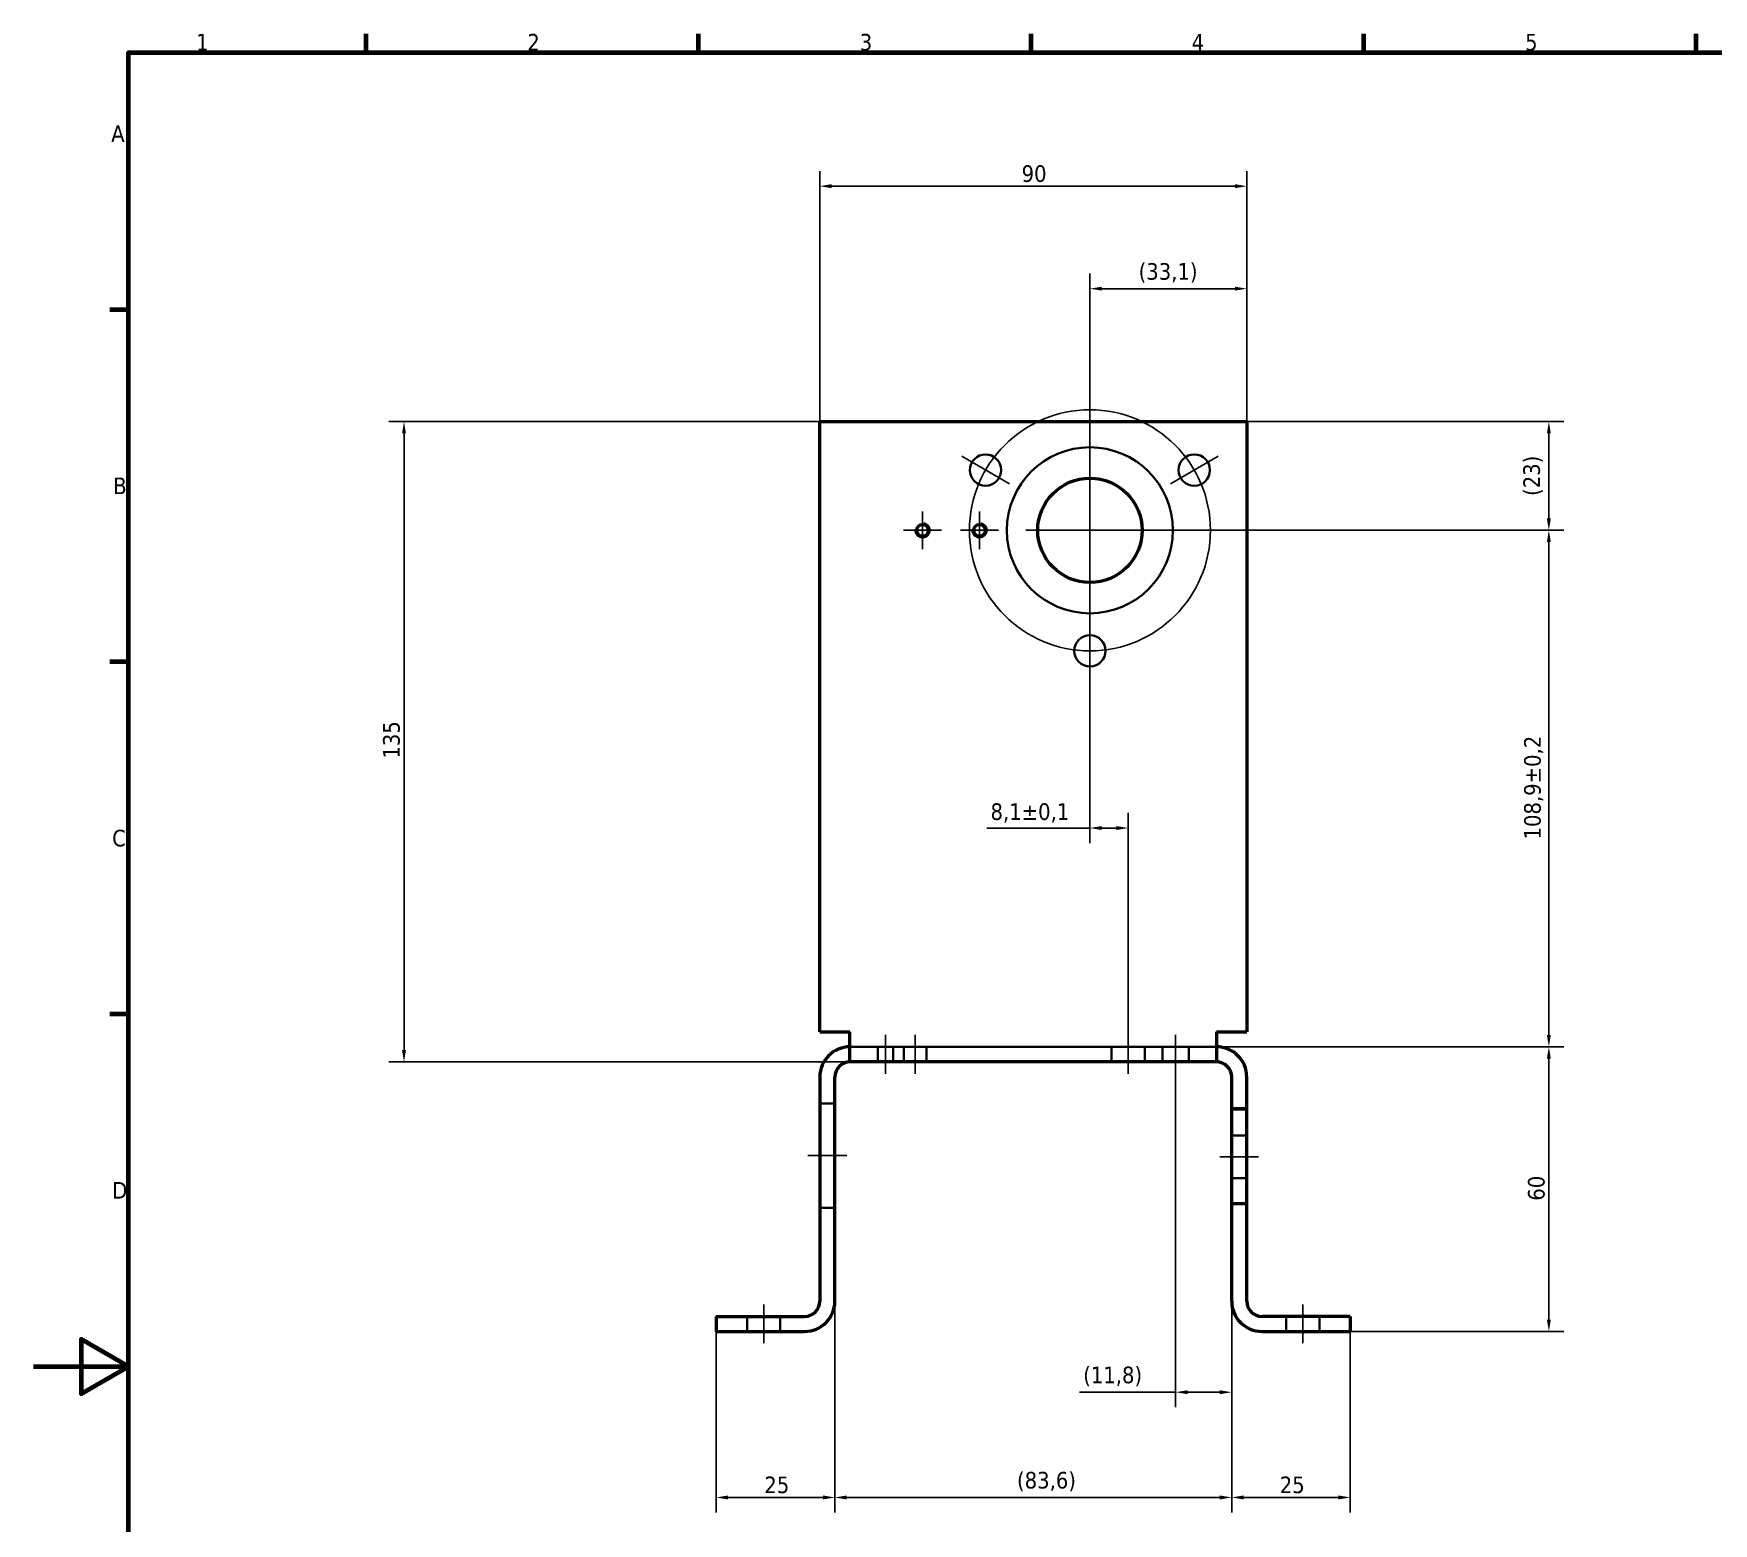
# Model space of a CAD drawing. Header units: millimetres. Extents: x 0 to 841, y 0 to 594.
# Drawn here: x 0 to 354, y 263.9 to 578 of the extents above; entities that cross this region are included whole.
import ezdxf

# ---------------------------------------------------------------- set-up
doc = ezdxf.new("R2010")
doc.units = ezdxf.units.MM
for name, color, linetype, lineweight in [('Borda (ISO)', 7, 'Continuous', 70), ('Dimensão (ISO)', 7, 'Continuous', 25), ('Estreito visível (ISO)', 7, 'Continuous', 35), ('Linha de centro (ISO)', 7, 'Continuous', 25), ('Marca de centro (ISO)', 7, 'Continuous', 25), ('Oculto (ISO)', 7, 'Continuous', 35), ('Visível (ISO)', 7, 'Continuous', 50)]:
    doc.layers.add(name, color=color, linetype=linetype, lineweight=lineweight)
doc.styles.add('Texto da nota (ISO)', font='tahoma.ttf')
doc.dimstyles.new('Padrão (ISO)', dxfattribs={"dimtxt": 3.5, "dimasz": 2.5, "dimexe": 3.175, "dimexo": 0, "dimgap": 0.762, "dimtad": 1, "dimrnd": 1e-08, "dimzin": 0, "dimtxsty": 'Texto da nota (ISO)', "dimcen": 0.09, "dimdle": 10, "dimclrd": 256, "dimclre": 256, "dimclrt": 256, "dimazin": 0, "dimtfac": 1.001486, "dimtmove": 0, "dimatfit": 3, "dimfxl": 1, "dimtolj": 1, "dimtzin": 0, "dimlwd": -1, "dimlwe": -1, "dimarcsym": 0})

# ---------------------------------------------------------------- blocks, each defined once
blk = doc.blocks.new('Bordas Borda padrão')
at = {"layer": 'Borda (ISO)'}
for p, q in [((70.08, 574), (70.08, 577.9)), ((140.17, 574), (140.17, 577.9)), ((210.25, 574), (210.25, 577.9)), ((280.33, 574), (280.33, 577.9)), ((350.42, 574), (350.42, 577.9)), ((20, 519.75), (16.1, 519.75)), ((20, 445.5), (16.1, 445.5)), ((20, 371.25), (16.1, 371.25))]:
    blk.add_line(p, q, dxfattribs=at)
at = {"layer": 'Borda (ISO)', "flags": 128}
for points in [[(20, 20), (20, 574), (821, 574), (821, 20), (20, 20)], [(0, 297), (20, 297), (10, 302.77), (10, 291.23), (20, 297)]]:
    blk.add_lwpolyline(points, dxfattribs=at)
at = {"layer": 'Borda (ISO)', "char_height": 3.5, "attachment_point": 7, "style": 'Texto da nota (ISO)'}
for s, insert in [('1', (34.25, 574.4)), ('2', (104.06, 574.4)), ('3', (174.12, 574.33)), ('4', (244.07, 574.4)), ('5', (314.35, 574.33)), ('A', (16.36, 555.13)), ('B', (16.78, 480.88)), ('C', (16.56, 406.56)), ('D', (16.57, 332.38))]:
    blk.add_mtext(s, dxfattribs=dict(at, insert=insert))
blk = doc.blocks.new('*D5')
at = {"layer": 'Defpoints', "color": 0, "transparency": 16777216}
for p in [(78.07, 496.19), (165.7, 496.19), (172.07, 361.19)]:
    blk.add_point(p, dxfattribs=at)
at = {"layer": 'Dimensão (ISO)', "transparency": 16777216}
for p, q in [((165.7, 496.19), (74.89, 496.19)), ((78.07, 363.69), (78.07, 493.69)), ((172.07, 361.19), (74.89, 361.19))]:
    blk.add_line(p, q, dxfattribs=at)
for points in [[(77.65, 493.69), (78.48, 493.69), (78.07, 496.19)], [(77.65, 363.69), (78.48, 363.69), (78.07, 361.19)]]:
    blk.add_solid(points, dxfattribs=at)
at = {"layer": 'Dimensão (ISO)', "transparency": 16777216, "insert": (73.66, 425.14), "char_height": 3.5, "attachment_point": 1, "rotation": 90, "style": 'Texto da nota (ISO)'}
blk.add_mtext('\\A1;135', dxfattribs=at)
blk = doc.blocks.new('*D6')
at = {"layer": 'Defpoints', "color": 0, "transparency": 16777216}
for p in [(249.33, 364.38), (277.51, 304.38), (319.36, 304.38)]:
    blk.add_point(p, dxfattribs=at)
at = {"layer": 'Dimensão (ISO)', "transparency": 16777216}
for p, q in [((249.33, 364.38), (322.54, 364.38)), ((319.36, 361.88), (319.36, 306.88)), ((277.51, 304.38), (322.54, 304.38))]:
    blk.add_line(p, q, dxfattribs=at)
for points in [[(318.94, 361.88), (319.78, 361.88), (319.36, 364.38)], [(318.94, 306.88), (319.78, 306.88), (319.36, 304.38)]]:
    blk.add_solid(points, dxfattribs=at)
at = {"layer": 'Dimensão (ISO)', "transparency": 16777216, "insert": (314.96, 331.95), "char_height": 3.5, "attachment_point": 1, "rotation": 90, "style": 'Texto da nota (ISO)'}
blk.add_mtext('\\A1;60', dxfattribs=at)
blk = doc.blocks.new('*D7')
at = {"layer": 'Defpoints', "color": 0, "transparency": 16777216}
for p in [(236.13, 473.26), (319.36, 473.26), (249.33, 364.38)]:
    blk.add_point(p, dxfattribs=at)
at = {"layer": 'Dimensão (ISO)', "transparency": 16777216}
for p, q in [((236.13, 473.26), (322.54, 473.26)), ((319.36, 366.88), (319.36, 470.76)), ((249.33, 364.38), (322.54, 364.38))]:
    blk.add_line(p, q, dxfattribs=at)
for points in [[(318.94, 470.76), (319.78, 470.76), (319.36, 473.26)], [(318.94, 366.88), (319.78, 366.88), (319.36, 364.38)]]:
    blk.add_solid(points, dxfattribs=at)
at = {"layer": 'Dimensão (ISO)', "transparency": 16777216, "insert": (314.15, 408.09), "char_height": 3.5, "attachment_point": 1, "rotation": 90, "style": 'Texto da nota (ISO)'}
blk.add_mtext('\\A1;108,9{\\H3.5052;±0,2}', dxfattribs=at)
blk = doc.blocks.new('*D8')
at = {"layer": 'Defpoints', "color": 0, "transparency": 16777216}
for p in [(255.7, 524.19), (255.7, 496.19), (222.63, 486.76)]:
    blk.add_point(p, dxfattribs=at)
at = {"layer": 'Dimensão (ISO)', "transparency": 16777216}
for p, q in [((222.63, 486.76), (222.63, 527.37)), ((225.13, 524.19), (253.2, 524.19)), ((255.7, 496.19), (255.7, 527.37))]:
    blk.add_line(p, q, dxfattribs=at)
for points in [[(225.13, 524.61), (225.13, 523.78), (222.63, 524.19)], [(253.2, 524.61), (253.2, 523.78), (255.7, 524.19)]]:
    blk.add_solid(points, dxfattribs=at)
at = {"layer": 'Dimensão (ISO)', "transparency": 16777216, "insert": (232.9, 529.58), "char_height": 3.5, "attachment_point": 1, "style": 'Texto da nota (ISO)'}
blk.add_mtext('\\A1;(33,1)', dxfattribs=at)
blk = doc.blocks.new('*D9')
at = {"layer": 'Defpoints', "color": 0, "transparency": 16777216}
for p in [(222.63, 459.76), (222.63, 410.5), (230.7, 366.88)]:
    blk.add_point(p, dxfattribs=at)
at = {"layer": 'Dimensão (ISO)', "transparency": 16777216}
for p, q in [((222.63, 459.76), (222.63, 407.33)), ((230.7, 366.88), (230.7, 413.68)), ((222.63, 410.5), (200.92, 410.5)), ((228.2, 410.5), (225.13, 410.5))]:
    blk.add_line(p, q, dxfattribs=at)
for points in [[(225.13, 410.92), (225.13, 410.08), (222.63, 410.5)], [(228.2, 410.92), (228.2, 410.08), (230.7, 410.5)]]:
    blk.add_solid(points, dxfattribs=at)
at = {"layer": 'Dimensão (ISO)', "transparency": 16777216, "insert": (201.68, 415.71), "char_height": 3.5, "attachment_point": 1, "style": 'Texto da nota (ISO)'}
blk.add_mtext('\\A1;8,1{\\H3.5052;±0,1}', dxfattribs=at)
blk = doc.blocks.new('*D10')
at = {"layer": 'Defpoints', "color": 0, "transparency": 16777216}
for p in [(255.7, 545.8), (165.7, 496.19), (255.7, 496.19)]:
    blk.add_point(p, dxfattribs=at)
at = {"layer": 'Dimensão (ISO)', "transparency": 16777216}
for p, q in [((165.7, 496.19), (165.7, 548.97)), ((255.7, 496.19), (255.7, 548.97)), ((168.2, 545.8), (253.2, 545.8))]:
    blk.add_line(p, q, dxfattribs=at)
for points in [[(168.2, 546.22), (168.2, 545.38), (165.7, 545.8)], [(253.2, 546.22), (253.2, 545.38), (255.7, 545.8)]]:
    blk.add_solid(points, dxfattribs=at)
at = {"layer": 'Dimensão (ISO)', "transparency": 16777216, "insert": (208.24, 550.2), "char_height": 3.5, "attachment_point": 1, "style": 'Texto da nota (ISO)'}
blk.add_mtext('\\A1;90', dxfattribs=at)
blk = doc.blocks.new('*D11')
at = {"layer": 'Defpoints', "color": 0, "transparency": 16777216}
for p in [(168.88, 310.75), (252.51, 310.75), (168.88, 269.39)]:
    blk.add_point(p, dxfattribs=at)
at = {"layer": 'Dimensão (ISO)', "transparency": 16777216}
for p, q in [((168.88, 310.75), (168.88, 266.22)), ((252.51, 310.75), (252.51, 266.22)), ((250.01, 269.39), (171.38, 269.39))]:
    blk.add_line(p, q, dxfattribs=at)
for points in [[(171.38, 269.81), (171.38, 268.97), (168.88, 269.39)], [(250.01, 269.81), (250.01, 268.97), (252.51, 269.39)]]:
    blk.add_solid(points, dxfattribs=at)
at = {"layer": 'Dimensão (ISO)', "transparency": 16777216, "insert": (207.27, 274.78), "char_height": 3.5, "attachment_point": 1, "style": 'Texto da nota (ISO)'}
blk.add_mtext('\\A1;(83,6)', dxfattribs=at)
blk = doc.blocks.new('*D12')
at = {"layer": 'Defpoints', "color": 0, "transparency": 16777216}
for p in [(168.88, 310.75), (143.88, 304.38), (143.88, 269.39)]:
    blk.add_point(p, dxfattribs=at)
at = {"layer": 'Dimensão (ISO)', "transparency": 16777216}
for p, q in [((168.88, 310.75), (168.88, 266.22)), ((143.88, 304.38), (143.88, 266.22)), ((166.38, 269.39), (146.38, 269.39))]:
    blk.add_line(p, q, dxfattribs=at)
for points in [[(146.38, 269.81), (146.38, 268.97), (143.88, 269.39)], [(166.38, 269.81), (166.38, 268.97), (168.88, 269.39)]]:
    blk.add_solid(points, dxfattribs=at)
at = {"layer": 'Dimensão (ISO)', "transparency": 16777216, "insert": (154.01, 273.8), "char_height": 3.5, "attachment_point": 1, "style": 'Texto da nota (ISO)'}
blk.add_mtext('\\A1;25', dxfattribs=at)
blk = doc.blocks.new('*D13')
at = {"layer": 'Defpoints', "color": 0, "transparency": 16777216}
for p in [(252.51, 310.75), (277.51, 304.38), (277.51, 269.39)]:
    blk.add_point(p, dxfattribs=at)
at = {"layer": 'Dimensão (ISO)', "transparency": 16777216}
for p, q in [((252.51, 310.75), (252.51, 266.22)), ((277.51, 304.38), (277.51, 266.22)), ((255.01, 269.39), (275.01, 269.39))]:
    blk.add_line(p, q, dxfattribs=at)
for points in [[(255.01, 269.81), (255.01, 268.97), (252.51, 269.39)], [(275.01, 269.81), (275.01, 268.97), (277.51, 269.39)]]:
    blk.add_solid(points, dxfattribs=at)
at = {"layer": 'Dimensão (ISO)', "transparency": 16777216, "insert": (262.64, 273.8), "char_height": 3.5, "attachment_point": 1, "style": 'Texto da nota (ISO)'}
blk.add_mtext('\\A1;25', dxfattribs=at)
blk = doc.blocks.new('*D31')
at = {"layer": 'Defpoints', "color": 0, "transparency": 16777216}
for p in [(240.7, 358.69), (252.51, 310.75), (252.51, 291.58)]:
    blk.add_point(p, dxfattribs=at)
at = {"layer": 'Dimensão (ISO)', "transparency": 16777216}
for p, q in [((240.7, 358.69), (240.7, 288.4)), ((252.51, 310.75), (252.51, 288.4)), ((240.7, 291.58), (220.46, 291.58)), ((250.01, 291.58), (243.2, 291.58))]:
    blk.add_line(p, q, dxfattribs=at)
for points in [[(243.2, 291.99), (243.2, 291.16), (240.7, 291.58)], [(250.01, 291.99), (250.01, 291.16), (252.51, 291.58)]]:
    blk.add_solid(points, dxfattribs=at)
at = {"layer": 'Dimensão (ISO)', "transparency": 16777216, "insert": (221.22, 296.97), "char_height": 3.5, "attachment_point": 1, "style": 'Texto da nota (ISO)'}
blk.add_mtext('\\A1;(11,8)', dxfattribs=at)
blk = doc.blocks.new('*D47')
at = {"layer": 'Defpoints', "color": 0, "transparency": 16777216}
for p in [(255.7, 496.19), (319.36, 496.19), (236.13, 473.26)]:
    blk.add_point(p, dxfattribs=at)
at = {"layer": 'Dimensão (ISO)', "transparency": 16777216}
for p, q in [((255.7, 496.19), (322.54, 496.19)), ((319.36, 475.76), (319.36, 493.69)), ((236.13, 473.26), (322.54, 473.26))]:
    blk.add_line(p, q, dxfattribs=at)
for points in [[(318.94, 493.69), (319.78, 493.69), (319.36, 496.19)], [(318.94, 475.76), (319.78, 475.76), (319.36, 473.26)]]:
    blk.add_solid(points, dxfattribs=at)
at = {"layer": 'Dimensão (ISO)', "transparency": 16777216, "insert": (313.97, 480.51), "char_height": 3.5, "attachment_point": 1, "rotation": 90, "style": 'Texto da nota (ISO)'}
blk.add_mtext('\\A1;(23)', dxfattribs=at)

msp = doc.modelspace()

# ---------------------------------------------------------------- linework, layer by layer
at = {"layer": 'Estreito visível (ISO)'}
for centre in [(187.369, 473.255), (199.369, 473.255)]:
    msp.add_arc(centre, 1.5, 170, 80, dxfattribs=at)
at = {"layer": 'Linha de centro (ISO)', "linetype": 'Continuous'}
for p, q in [((179.571, 358.695), (179.571, 366.88)), ((185.821, 358.695), (185.821, 366.88)), ((230.696, 366.88), (230.696, 358.695)), ((240.696, 358.695), (240.696, 366.88)), ((163.196, 341.448), (171.381, 341.448)), ((258.196, 341.18), (250.011, 341.18)), ((153.881, 301.88), (153.881, 310.065)), ((267.511, 301.88), (267.511, 310.065))]:
    msp.add_line(p, q, dxfattribs=at)
msp.add_circle((222.632, 473.255), 25.4, dxfattribs=at)
at = {"layer": 'Marca de centro (ISO)', "linetype": 'Continuous'}
for p, q in [((205.658, 483.055), (195.612, 488.855)), ((239.606, 483.055), (249.652, 488.855)), ((222.632, 486.755), (222.632, 459.755)), ((187.369, 477.255), (187.369, 469.255)), ((199.369, 477.255), (199.369, 469.255)), ((191.369, 473.255), (183.369, 473.255)), ((203.369, 473.255), (195.369, 473.255)), ((236.132, 473.255), (209.132, 473.255)), ((222.632, 442.055), (222.632, 453.655))]:
    msp.add_line(p, q, dxfattribs=at)
at = {"layer": 'Oculto (ISO)'}
for p, q in [((172.066, 364.38), (249.326, 364.38)), ((177.946, 361.195), (177.946, 364.38)), ((181.196, 364.38), (181.196, 361.195)), ((183.446, 361.195), (183.446, 364.38)), ((188.196, 364.38), (188.196, 361.195)), ((227.196, 364.38), (227.196, 361.195)), ((234.196, 364.38), (234.196, 361.195)), ((237.946, 361.195), (237.946, 364.38)), ((243.446, 361.195), (243.446, 364.38)), ((165.696, 352.448), (168.881, 352.448)), ((165.696, 352.425), (168.881, 352.425)), ((255.696, 351.46), (252.511, 351.46)), ((255.696, 351.18), (252.511, 351.18)), ((255.696, 345.68), (252.511, 345.68)), ((255.696, 336.68), (252.511, 336.68)), ((165.696, 330.448), (168.881, 330.448)), ((165.696, 330.425), (168.881, 330.425)), ((255.696, 331.46), (252.511, 331.46)), ((255.696, 331.18), (252.511, 331.18)), ((150.381, 304.38), (150.381, 307.565)), ((157.381, 304.38), (157.381, 307.565)), ((264.011, 304.38), (264.011, 307.565)), ((271.011, 304.38), (271.011, 307.565))]:
    msp.add_line(p, q, dxfattribs=at)
for centre, radius in [((200.635, 485.955), 3.3), ((222.632, 473.255), 17.5), ((244.629, 485.955), 3.3), ((222.632, 447.855), 3.3)]:
    msp.add_circle(centre, radius, dxfattribs=at)
at = {"layer": 'Visível (ISO)'}
for p, q in [((165.696, 367.565), (165.696, 496.195)), ((165.696, 496.195), (255.696, 496.195)), ((255.696, 496.195), (255.696, 367.565)), ((165.696, 367.565), (172.066, 367.565)), ((172.066, 361.195), (172.066, 367.565)), ((249.326, 367.565), (255.696, 367.565)), ((249.326, 367.565), (249.326, 361.195)), ((249.326, 361.195), (172.066, 361.195)), ((165.696, 358.01), (165.696, 310.75)), ((168.881, 310.75), (168.881, 358.01)), ((252.511, 310.75), (252.511, 358.01)), ((255.696, 310.75), (255.696, 358.01)), ((143.881, 307.565), (162.511, 307.565)), ((143.881, 307.565), (143.881, 304.38)), ((277.511, 307.565), (258.881, 307.565)), ((277.511, 307.565), (277.511, 304.38)), ((143.881, 304.38), (162.511, 304.38)), ((258.881, 304.38), (277.511, 304.38))]:
    msp.add_line(p, q, dxfattribs=at)
for centre, radius in [((222.632, 473.255), 11), ((187.369, 473.255), 1.23), ((199.369, 473.255), 1.23)]:
    msp.add_circle(centre, radius, dxfattribs=at)
for centre, radius, start, end in [((172.066, 358.01), 6.37, 90, 180), ((172.066, 358.01), 3.185, 90, 180), ((249.326, 358.01), 6.37, 0, 90), ((249.326, 358.01), 3.185, 0, 90), ((162.511, 310.75), 6.37, 270, 0), ((162.511, 310.75), 3.185, 270, 0), ((258.881, 310.75), 6.37, 180, 270), ((258.881, 310.75), 3.185, 180, 270)]:
    msp.add_arc(centre, radius, start, end, dxfattribs=at)

# ---------------------------------------------------------------- block references
msp.add_blockref('Bordas Borda padrão', (0, 0))

# ---------------------------------------------------------------- dimensions: what is measured, and where the dimension line sits
at = {"layer": 'Dimensão (ISO)'}
for base, p1, p2, picture, middle in [((255.696, 545.799), (165.696, 496.195), (255.696, 496.195), '*D10', (210.696, 545.799)), ((143.881, 269.391), (168.881, 310.75), (143.881, 304.38), '*D12', (156.381, 269.391))]:
    dim = msp.add_linear_dim(base=base, p1=p1, p2=p2, dimstyle='Padrão (ISO)', override={"dimgap": 0.762, "dimdec": 0, "dimtol": 0, "dimlim": 0, "dimtp": 0, "dimtm": 0, "dimtdec": 2, "dimtofl": 0, "dimatfit": 1}, dxfattribs=at)
    dim.commit()
    dim.dimension.update_dxf_attribs({"geometry": picture, "text_midpoint": middle, "dimtype": 160})
for base, p1, angle, override, picture, middle in [((255.696, 524.195), (222.632, 486.755), 180, {"dimgap": 0.762, "dimdec": 1, "dimtol": 0, "dimlim": 0, "dimtp": 0, "dimtm": 0, "dimtdec": 2, "dimtofl": 0, "dimatfit": 1}, '*D8', (239.164, 524.195)), ((319.361, 496.195), (236.132, 473.255), 90, {"dimgap": 0.762, "dimdec": 0, "dimtol": 0, "dimlim": 0, "dimtp": 0, "dimtm": 0, "dimtdec": 2, "dimtofl": 0, "dimatfit": 1}, '*D47', (319.361, 484.725))]:
    dim = msp.add_linear_dim(base=base, p1=p1, p2=(255.696, 496.195), angle=angle, text='(<>)', dimstyle='Padrão (ISO)', override=override, dxfattribs=at)
    dim.commit()
    dim.dimension.update_dxf_attribs({"geometry": picture, "text_midpoint": middle, "dimtype": 160})
for base, p1, p2, angle, override, picture, middle in [((78.066, 496.195), (172.066, 361.195), (165.696, 496.195), 90, {"dimgap": 0.762, "dimdec": 0, "dimtol": 0, "dimlim": 0, "dimtp": 0, "dimtm": 0, "dimtdec": 2, "dimtofl": 0, "dimatfit": 1}, '*D5', (78.066, 428.695)), ((319.361, 473.255), (249.326, 364.38), (236.132, 473.255), 270, {"dimgap": 0.762, "dimdec": 1, "dimtol": 1, "dimlim": 0, "dimtp": 0.2, "dimtm": 0.2, "dimtdec": 1, "dimtofl": 0, "dimatfit": 1}, '*D7', (319.361, 418.818)), ((222.632, 410.501), (230.696, 366.88), (222.632, 459.755), 180, {"dimgap": 0.762, "dimdec": 1, "dimtol": 1, "dimlim": 0, "dimtp": 0.1, "dimtm": 0.1, "dimtdec": 1, "dimtofl": 0, "dimatfit": 2}, '*D9', (209.867, 410.501)), ((319.361, 304.38), (249.326, 364.38), (277.511, 304.38), 270, {"dimgap": 0.762, "dimdec": 0, "dimtol": 0, "dimlim": 0, "dimtp": 0, "dimtm": 0, "dimtdec": 2, "dimtofl": 0, "dimatfit": 1}, '*D6', (319.361, 334.38)), ((277.511, 269.391), (252.511, 310.75), (277.511, 304.38), 180, {"dimgap": 0.762, "dimdec": 0, "dimtol": 0, "dimlim": 0, "dimtp": 0, "dimtm": 0, "dimtdec": 2, "dimtofl": 0, "dimatfit": 1}, '*D13', (265.011, 269.391))]:
    dim = msp.add_linear_dim(base=base, p1=p1, p2=p2, angle=angle, dimstyle='Padrão (ISO)', override=override, dxfattribs=at)
    dim.commit()
    dim.dimension.update_dxf_attribs({"geometry": picture, "text_midpoint": middle, "dimtype": 160})
for base, p1, p2, override, picture, middle in [((252.511, 291.577), (240.696, 358.695), (252.511, 310.75), {"dimgap": 0.762, "dimdec": 1, "dimtol": 0, "dimlim": 0, "dimtp": 0, "dimtm": 0, "dimtdec": 2, "dimtofl": 0, "dimatfit": 2}, '*D31', (227.478, 291.577)), ((168.881, 269.391), (252.511, 310.75), (168.881, 310.75), {"dimgap": 0.762, "dimdec": 1, "dimtol": 0, "dimlim": 0, "dimtp": 0, "dimtm": 0, "dimtdec": 2, "dimtofl": 0, "dimatfit": 1}, '*D11', (213.534, 269.391))]:
    dim = msp.add_linear_dim(base=base, p1=p1, p2=p2, text='(<>)', dimstyle='Padrão (ISO)', override=override, dxfattribs=at)
    dim.commit()
    dim.dimension.update_dxf_attribs({"geometry": picture, "text_midpoint": middle, "dimtype": 160})

doc.saveas('drawing.dxf')
